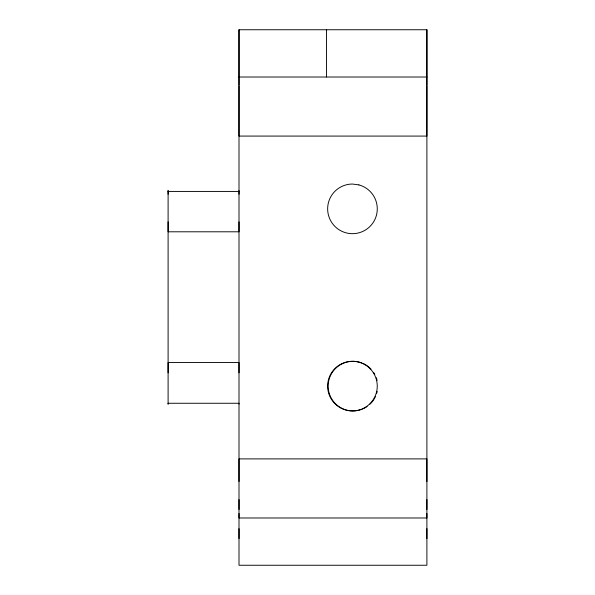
<?xml version="1.0" encoding="UTF-8"?>
<svg xmlns="http://www.w3.org/2000/svg" width="595" height="595" viewBox="0 0 595 595"><rect width="100%" height="100%" fill="white"/><g stroke="black" fill="none" stroke-linecap="round" stroke-linejoin="round"><path stroke-width="0.89" d="M168.102 372.827L168.102 362.541L239.004 362.541L239.004 372.827M168.102 221.861L168.102 231.797L239.004 231.797L239.004 221.861M168.102 194.238L168.102 190.601L168.102 404.094L168.102 403.261L239.004 403.261L239.004 404.094M239.004 538.557L239.004 528.643M239.004 509.484L239.004 499.562M239.004 481.511L239.004 458.901L426.898 458.894L426.898 481.504M239.004 194.238L239.004 190.601M239.004 85.821L238.982 136.077L426.883 136.084L426.898 85.821M238.997 84.914L239.004 29.75L426.898 29.75L426.898 565.25L239.004 565.25L239.004 29.75M326.454 77.015L326.454 29.75M426.898 538.557L426.898 528.643M426.898 509.484L426.898 499.562M426.898 84.921L426.898 29.75M239.004 77.015L426.898 77.015M168.102 191.426L239.004 191.426M426.898 513.485L426.898 517.985L239.004 517.985L239.004 513.485M377.2 391.436A24.819 24.819 0 0 1 376.732 393.236M375.408 396.694A24.819 24.819 0 0 1 369.986 404.169M367.115 406.504A24.819 24.819 0 0 1 362.221 409.144M361.358 409.472A24.819 24.819 0 0 1 328.142 385.865A24.819 24.819 0 0 1 361.834 362.95M362.69 363.292A24.819 24.819 0 0 1 371.012 369.093M373.853 372.738A24.819 24.819 0 0 1 374.805 374.344M376.308 377.721A24.819 24.819 0 0 1 377.104 380.398M358.882 184.896L352.433 184.041A24.819 24.819 0 0 0 329.972 219.354A24.819 24.819 0 0 0 371.473 224.821A24.819 24.819 0 0 0 358.882 184.896M340.035 407.612A24.819 24.819 0 0 0 377.26 386.118A24.819 24.819 0 0 0 340.035 364.623A24.819 24.819 0 0 0 340.035 407.612"/></g></svg>
